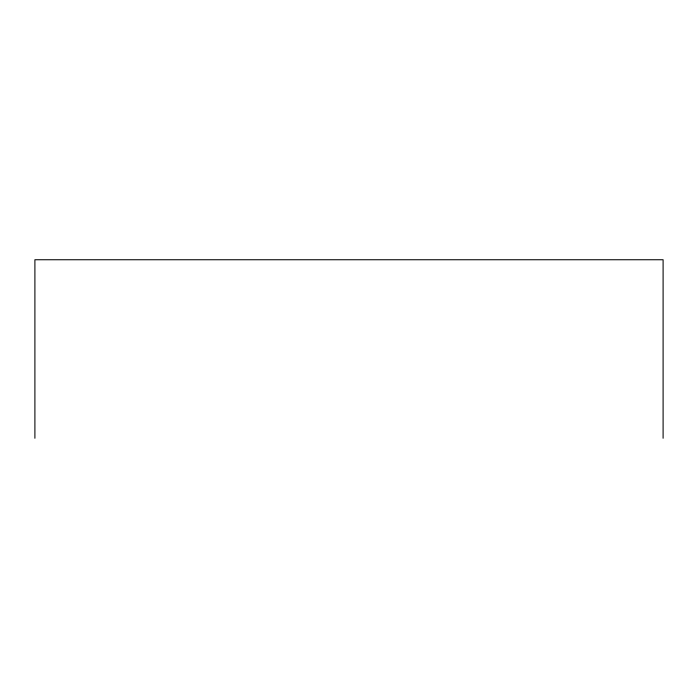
<?xml version="1.0" encoding="UTF-8"?>
<svg xmlns="http://www.w3.org/2000/svg" width="698" height="698" viewBox="0 0 698 698"><rect width="100%" height="100%" fill="white"/><g stroke="black" fill="none" stroke-linecap="round" stroke-linejoin="round"><path stroke-width="1.05" d="M663.1 438.257L663.1 259.743L34.9 259.743L34.9 438.257"/></g></svg>
